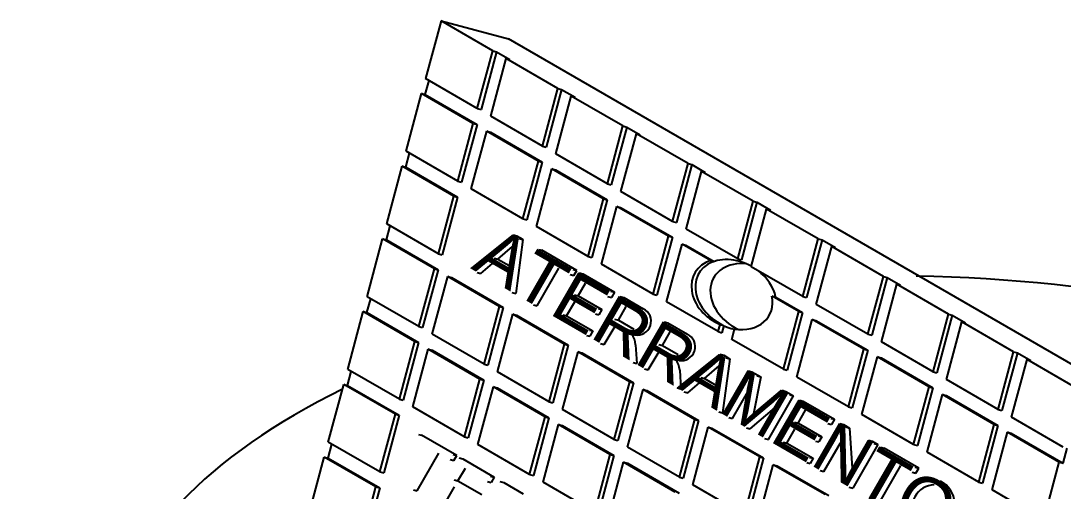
# Model space of a CAD drawing. Header units: millimetres. Extents: x -6620.9 to -6603.9, y -4745 to -4728.
# Drawn here: x -6619.66 to -6615.968, y -4729.624 to -4727.96 of the extents above; entities that cross this region are included whole.
import ezdxf
from ezdxf.enums import TextEntityAlignment as Align

# ---------------------------------------------------------------- set-up
doc = ezdxf.new("R2010")
doc.units = ezdxf.units.MM
doc.header["$LTSCALE"] = 10
doc.layers.add('Termotécnica', color=7, linetype='Continuous')
doc.styles.add('NEWSTYLE1', font='ARIAL.TTF')

msp = doc.modelspace()

# ---------------------------------------------------------------- linework, layer by layer
at = {"layer": 'Termotécnica', "color": 1}
for p, q in [((-6618.1716, -4727.96), (-6618.2263, -4728.1641)), ((-6617.9885, -4728.0656), (-6618.1716, -4727.96)), ((-6618.1716, -4727.96), (-6617.9329, -4728.0239)), ((-6615.6744, -4729.3279), (-6617.9329, -4728.0239)), ((-6618.0432, -4728.2698), (-6617.9885, -4728.0656)), ((-6617.9885, -4728.0656), (-6617.9753, -4728.0692)), ((-6617.9957, -4728.2973), (-6617.941, -4728.0931)), ((-6617.7579, -4728.1988), (-6617.941, -4728.0931)), ((-6617.941, -4728.0931), (-6617.9277, -4728.0966)), ((-6618.0432, -4728.2698), (-6618.2263, -4728.1641)), ((-6618.2952, -4728.4213), (-6618.2405, -4728.2172)), ((-6618.2405, -4728.2172), (-6618.2273, -4728.2207)), ((-6618.0574, -4728.3229), (-6618.2405, -4728.2172)), ((-6617.8126, -4728.403), (-6617.7579, -4728.1988)), ((-6617.7651, -4728.4304), (-6617.7104, -4728.2262)), ((-6617.7579, -4728.1988), (-6617.7447, -4728.2023)), ((-6617.5273, -4728.3319), (-6617.7104, -4728.2262)), ((-6617.7104, -4728.2262), (-6617.6971, -4728.2298)), ((-6618.0432, -4728.2698), (-6618.03, -4728.2734)), ((-6617.8126, -4728.403), (-6617.9957, -4728.2973)), ((-6618.1122, -4728.527), (-6618.0574, -4728.3229)), ((-6618.0574, -4728.3229), (-6618.0442, -4728.3264)), ((-6617.582, -4728.5361), (-6617.5273, -4728.3319)), ((-6617.5273, -4728.3319), (-6617.5141, -4728.3355)), ((-6618.0646, -4728.5545), (-6618.0099, -4728.3503)), ((-6617.8268, -4728.456), (-6618.0099, -4728.3503)), ((-6618.0099, -4728.3503), (-6617.9966, -4728.3539)), ((-6617.5345, -4728.5636), (-6617.4798, -4728.3594)), ((-6617.2967, -4728.4651), (-6617.4798, -4728.3594)), ((-6617.4798, -4728.3594), (-6617.4665, -4728.3629)), ((-6617.8126, -4728.403), (-6617.7994, -4728.4065)), ((-6618.1122, -4728.527), (-6618.2952, -4728.4213)), ((-6617.582, -4728.5361), (-6617.7651, -4728.4304)), ((-6618.3641, -4728.6786), (-6618.3094, -4728.4744)), ((-6618.3094, -4728.4744), (-6618.2962, -4728.4779)), ((-6618.1264, -4728.5801), (-6618.3094, -4728.4744)), ((-6617.8815, -4728.6602), (-6617.8268, -4728.456)), ((-6617.834, -4728.6876), (-6617.7793, -4728.4835)), ((-6617.8268, -4728.456), (-6617.8136, -4728.4596)), ((-6617.5962, -4728.5891), (-6617.7793, -4728.4835)), ((-6617.7793, -4728.4835), (-6617.766, -4728.487)), ((-6617.3514, -4728.6693), (-6617.2967, -4728.4651)), ((-6617.2967, -4728.4651), (-6617.2834, -4728.4686)), ((-6617.3039, -4728.6967), (-6617.2492, -4728.4925)), ((-6617.0661, -4728.5982), (-6617.2492, -4728.4925)), ((-6617.2492, -4728.4925), (-6617.2359, -4728.4961)), ((-6618.1122, -4728.527), (-6618.0989, -4728.5306)), ((-6617.8815, -4728.6602), (-6618.0646, -4728.5545)), ((-6617.582, -4728.5361), (-6617.5688, -4728.5397)), ((-6618.1811, -4728.7842), (-6618.1264, -4728.5801)), ((-6618.1264, -4728.5801), (-6618.1131, -4728.5836)), ((-6617.6509, -4728.7933), (-6617.5962, -4728.5891)), ((-6617.5962, -4728.5891), (-6617.583, -4728.5927)), ((-6617.3514, -4728.6693), (-6617.5345, -4728.5636)), ((-6617.1208, -4728.8024), (-6617.0661, -4728.5982)), ((-6617.0661, -4728.5982), (-6617.0528, -4728.6018)), ((-6617.6034, -4728.8208), (-6617.5487, -4728.6166)), ((-6617.3656, -4728.7223), (-6617.5487, -4728.6166)), ((-6617.5487, -4728.6166), (-6617.5354, -4728.6201)), ((-6617.0732, -4728.8298), (-6617.0185, -4728.6257)), ((-6616.8355, -4728.7314), (-6617.0185, -4728.6257)), ((-6617.0185, -4728.6257), (-6617.0053, -4728.6292)), ((-6617.8815, -4728.6602), (-6617.8683, -4728.6637)), ((-6617.3514, -4728.6693), (-6617.3382, -4728.6728)), ((-6618.1811, -4728.7842), (-6618.3641, -4728.6786)), ((-6617.6509, -4728.7933), (-6617.834, -4728.6876)), ((-6617.1208, -4728.8024), (-6617.3039, -4728.6967)), ((-6618.4331, -4728.9358), (-6618.3784, -4728.7316)), ((-6618.3784, -4728.7316), (-6618.3651, -4728.7351)), ((-6618.1953, -4728.8373), (-6618.3784, -4728.7316)), ((-6617.4203, -4728.9265), (-6617.3656, -4728.7223)), ((-6617.3656, -4728.7223), (-6617.3524, -4728.7258)), ((-6616.8902, -4728.9355), (-6616.8355, -4728.7314)), ((-6616.8355, -4728.7314), (-6616.8222, -4728.7349)), ((-6617.3728, -4728.9539), (-6617.3181, -4728.7497)), ((-6617.2167, -4728.8083), (-6617.3181, -4728.7497)), ((-6617.3181, -4728.7497), (-6617.3048, -4728.7533)), ((-6616.8426, -4728.963), (-6616.7879, -4728.7588)), ((-6616.6049, -4728.8645), (-6616.7879, -4728.7588)), ((-6616.7879, -4728.7588), (-6616.7747, -4728.7624)), ((-6618.1811, -4728.7842), (-6618.1678, -4728.7878)), ((-6617.6509, -4728.7933), (-6617.6377, -4728.7969)), ((-6617.2169, -4728.8082), (-6617.2037, -4728.8117)), ((-6617.1208, -4728.8024), (-6617.1075, -4728.8059)), ((-6618.25, -4729.0415), (-6618.1953, -4728.8373)), ((-6618.1953, -4728.8373), (-6618.182, -4728.8408)), ((-6617.4203, -4728.9265), (-6617.6034, -4728.8208)), ((-6616.8902, -4728.9355), (-6617.0732, -4728.8298)), ((-6618.2025, -4729.0689), (-6618.1477, -4728.8647)), ((-6617.9647, -4728.9704), (-6618.1477, -4728.8647)), ((-6618.1477, -4728.8647), (-6618.1345, -4728.8683)), ((-6616.6596, -4729.0687), (-6616.6049, -4728.8645)), ((-6616.612, -4729.0961), (-6616.5573, -4728.892)), ((-6616.6049, -4728.8645), (-6616.5916, -4728.8681)), ((-6616.3743, -4728.9976), (-6616.5573, -4728.892)), ((-6616.5573, -4728.892), (-6616.5441, -4728.8955)), ((-6617.4203, -4728.9265), (-6617.4071, -4728.93)), ((-6618.25, -4729.0415), (-6618.4331, -4728.9358)), ((-6617.1897, -4729.0596), (-6617.3728, -4728.9539)), ((-6616.9996, -4728.9337), (-6616.9861, -4728.9373)), ((-6616.9044, -4728.9886), (-6616.9994, -4728.9337)), ((-6616.8902, -4728.9355), (-6616.8769, -4728.9391)), ((-6616.6596, -4729.0687), (-6616.8426, -4728.963)), ((-6618.502, -4729.193), (-6618.4473, -4728.9888)), ((-6618.4473, -4728.9888), (-6618.434, -4728.9924)), ((-6618.2642, -4729.0945), (-6618.4473, -4728.9888)), ((-6618.0194, -4729.1746), (-6617.9647, -4728.9704)), ((-6617.9718, -4729.2021), (-6617.9171, -4728.9979)), ((-6617.9647, -4728.9704), (-6617.9514, -4728.974)), ((-6617.7341, -4729.1036), (-6617.9171, -4728.9979)), ((-6617.9171, -4728.9979), (-6617.9039, -4729.0014)), ((-6616.9591, -4729.1928), (-6616.9044, -4728.9886)), ((-6616.9044, -4728.9886), (-6616.8911, -4728.9921)), ((-6616.429, -4729.2018), (-6616.3743, -4728.9976)), ((-6616.3743, -4728.9976), (-6616.361, -4729.0012)), ((-6618.25, -4729.0415), (-6618.2367, -4729.045)), ((-6617.1897, -4729.0596), (-6617.1829, -4729.0343)), ((-6617.183, -4729.0343), (-6617.1716, -4729.0374)), ((-6616.9116, -4729.2202), (-6616.8568, -4729.016)), ((-6616.6738, -4729.1217), (-6616.8568, -4729.016)), ((-6616.8568, -4729.016), (-6616.8436, -4729.0196)), ((-6616.3814, -4729.2293), (-6616.3267, -4729.0251)), ((-6616.1436, -4729.1308), (-6616.3267, -4729.0251)), ((-6616.3267, -4729.0251), (-6616.3135, -4729.0286)), ((-6618.0194, -4729.1746), (-6618.2025, -4729.0689)), ((-6617.1897, -4729.0596), (-6617.1765, -4729.0632)), ((-6617.1422, -4729.0871), (-6617.1324, -4729.0504)), ((-6616.6596, -4729.0687), (-6616.6463, -4729.0722)), ((-6618.3189, -4729.2987), (-6618.2642, -4729.0945)), ((-6618.2642, -4729.0945), (-6618.251, -4729.098)), ((-6617.7888, -4729.3077), (-6617.7341, -4729.1036)), ((-6617.7341, -4729.1036), (-6617.7208, -4729.1071)), ((-6616.9591, -4729.1928), (-6617.1422, -4729.0871)), ((-6616.429, -4729.2018), (-6616.612, -4729.0961)), ((-6618.2714, -4729.3261), (-6618.2167, -4729.1219)), ((-6618.0336, -4729.2276), (-6618.2167, -4729.1219)), ((-6618.2167, -4729.1219), (-6618.2034, -4729.1255)), ((-6617.7412, -4729.3352), (-6617.6865, -4729.131)), ((-6617.5035, -4729.2367), (-6617.6865, -4729.131)), ((-6617.6865, -4729.131), (-6617.6733, -4729.1346)), ((-6616.7285, -4729.3259), (-6616.6738, -4729.1217)), ((-6616.6809, -4729.3533), (-6616.6262, -4729.1492)), ((-6616.6738, -4729.1217), (-6616.6605, -4729.1253)), ((-6616.4432, -4729.2549), (-6616.6262, -4729.1492)), ((-6616.6262, -4729.1492), (-6616.613, -4729.1527)), ((-6616.1984, -4729.335), (-6616.1436, -4729.1308)), ((-6616.1436, -4729.1308), (-6616.1304, -4729.1343)), ((-6618.0194, -4729.1746), (-6618.0061, -4729.1782)), ((-6616.1508, -4729.3624), (-6616.0961, -4729.1582)), ((-6615.913, -4729.2639), (-6616.0961, -4729.1582)), ((-6616.0961, -4729.1582), (-6616.0828, -4729.1618)), ((-6618.3189, -4729.2987), (-6618.502, -4729.193)), ((-6617.7888, -4729.3077), (-6617.9718, -4729.2021)), ((-6616.9591, -4729.1928), (-6616.9458, -4729.1963)), ((-6616.7285, -4729.3259), (-6616.9116, -4729.2202)), ((-6616.429, -4729.2018), (-6616.4157, -4729.2054)), ((-6618.5709, -4729.4502), (-6618.5162, -4729.246)), ((-6618.5162, -4729.246), (-6618.5029, -4729.2496)), ((-6618.3331, -4729.3517), (-6618.5162, -4729.246)), ((-6618.0883, -4729.4318), (-6618.0336, -4729.2276)), ((-6618.0408, -4729.4593), (-6617.9861, -4729.2551)), ((-6618.0336, -4729.2276), (-6618.0203, -4729.2312)), ((-6617.803, -4729.3608), (-6617.9861, -4729.2551)), ((-6617.9861, -4729.2551), (-6617.9728, -4729.2586)), ((-6617.5582, -4729.4409), (-6617.5035, -4729.2367)), ((-6617.5035, -4729.2367), (-6617.4902, -4729.2403)), ((-6616.4979, -4729.459), (-6616.4432, -4729.2549)), ((-6616.4432, -4729.2549), (-6616.4299, -4729.2584)), ((-6616.1984, -4729.335), (-6616.3814, -4729.2293)), ((-6618.3189, -4729.2987), (-6618.3057, -4729.3022)), ((-6617.5106, -4729.4683), (-6617.4559, -4729.2642)), ((-6617.2728, -4729.3699), (-6617.4559, -4729.2642)), ((-6617.4559, -4729.2642), (-6617.4427, -4729.2677)), ((-6616.4503, -4729.4865), (-6616.3956, -4729.2823)), ((-6616.2126, -4729.388), (-6616.3956, -4729.2823)), ((-6616.3956, -4729.2823), (-6616.3824, -4729.2859)), ((-6618.0883, -4729.4318), (-6618.2714, -4729.3261)), ((-6617.7888, -4729.3077), (-6617.7755, -4729.3113)), ((-6617.5582, -4729.4409), (-6617.7412, -4729.3352)), ((-6616.7285, -4729.3259), (-6616.7152, -4729.3294)), ((-6616.1984, -4729.335), (-6616.1851, -4729.3385)), ((-6618.3878, -4729.5559), (-6618.3331, -4729.3517)), ((-6618.3331, -4729.3517), (-6618.3199, -4729.3553)), ((-6617.8577, -4729.565), (-6617.803, -4729.3608)), ((-6617.803, -4729.3608), (-6617.7897, -4729.3643)), ((-6617.3276, -4729.574), (-6617.2728, -4729.3699)), ((-6617.2728, -4729.3699), (-6617.2596, -4729.3734)), ((-6616.4979, -4729.459), (-6616.6809, -4729.3533)), ((-6615.9677, -4729.4681), (-6616.1508, -4729.3624)), ((-6617.8101, -4729.5924), (-6617.7554, -4729.3882)), ((-6617.5724, -4729.4939), (-6617.7554, -4729.3882)), ((-6617.7554, -4729.3882), (-6617.7422, -4729.3918)), ((-6617.28, -4729.6015), (-6617.2253, -4729.3973)), ((-6617.0422, -4729.503), (-6617.2253, -4729.3973)), ((-6617.2253, -4729.3973), (-6617.212, -4729.4009)), ((-6616.2673, -4729.5922), (-6616.2126, -4729.388)), ((-6616.2126, -4729.388), (-6616.1993, -4729.3916)), ((-6618.0883, -4729.4318), (-6618.0751, -4729.4354)), ((-6617.5582, -4729.4409), (-6617.5449, -4729.4444)), ((-6616.2197, -4729.6196), (-6616.165, -4729.4155)), ((-6615.982, -4729.5211), (-6616.165, -4729.4155)), ((-6616.165, -4729.4155), (-6616.1518, -4729.419)), ((-6618.3878, -4729.5559), (-6618.5709, -4729.4502)), ((-6617.8577, -4729.565), (-6618.0408, -4729.4593)), ((-6617.3276, -4729.574), (-6617.5106, -4729.4683)), ((-6616.4979, -4729.459), (-6616.4846, -4729.4626)), ((-6615.9687, -4729.5247), (-6615.9545, -4729.4717)), ((-6618.6398, -4729.7074), (-6618.5851, -4729.5032)), ((-6618.5851, -4729.5032), (-6618.5719, -4729.5068)), ((-6618.402, -4729.6089), (-6618.5851, -4729.5032)), ((-6617.6271, -4729.6981), (-6617.5724, -4729.4939)), ((-6617.5795, -4729.7256), (-6617.5248, -4729.5214)), ((-6617.5724, -4729.4939), (-6617.5591, -4729.4975)), ((-6617.3418, -4729.6271), (-6617.5248, -4729.5214)), ((-6617.5248, -4729.5214), (-6617.5116, -4729.5249)), ((-6617.0969, -4729.7072), (-6617.0422, -4729.503)), ((-6617.0422, -4729.503), (-6617.029, -4729.5065)), ((-6616.2673, -4729.5922), (-6616.4503, -4729.4865)), ((-6616.0367, -4729.7253), (-6615.982, -4729.5211)), ((-6616.0367, -4729.7253), (-6615.982, -4729.5211)), ((-6615.982, -4729.5211), (-6615.9687, -4729.5247)), ((-6615.982, -4729.5211), (-6615.9687, -4729.5247)), ((-6618.3878, -4729.5559), (-6618.3746, -4729.5594)), ((-6617.0494, -4729.7346), (-6616.9947, -4729.5304)), ((-6616.8116, -4729.6361), (-6616.9947, -4729.5304)), ((-6616.9947, -4729.5304), (-6616.9814, -4729.534)), ((-6617.8577, -4729.565), (-6617.8444, -4729.5685)), ((-6617.6271, -4729.6981), (-6617.8101, -4729.5924)), ((-6617.3276, -4729.574), (-6617.3143, -4729.5776)), ((-6616.2673, -4729.5922), (-6616.254, -4729.5957)), ((-6618.4568, -4729.8131), (-6618.402, -4729.6089)), ((-6618.402, -4729.6089), (-6618.3888, -4729.6125)), ((-6617.0969, -4729.7072), (-6617.28, -4729.6015)), ((-6616.0367, -4729.7253), (-6616.2197, -4729.6196))]:
    msp.add_line(p, q, dxfattribs=at)
at = {"layer": 'Termotécnica', "color": 2}
for p, q in [((-6617.9753, -4728.0692), (-6618.03, -4728.2734)), ((-6617.9753, -4728.0692), (-6617.9277, -4728.0966)), ((-6618.2273, -4728.2207), (-6618.214, -4728.1712)), ((-6618.2273, -4728.2207), (-6618.0442, -4728.3264)), ((-6617.7447, -4728.2023), (-6617.7994, -4728.4065)), ((-6617.7447, -4728.2023), (-6617.6971, -4728.2298)), ((-6618.0442, -4728.3264), (-6618.0989, -4728.5306)), ((-6617.5141, -4728.3355), (-6617.5688, -4728.5397)), ((-6617.5141, -4728.3355), (-6617.4665, -4728.3629)), ((-6617.9966, -4728.3539), (-6617.8136, -4728.4596)), ((-6618.2962, -4728.4779), (-6618.2829, -4728.4284)), ((-6618.2962, -4728.4779), (-6618.1131, -4728.5836)), ((-6617.8136, -4728.4596), (-6617.8683, -4728.6637)), ((-6617.766, -4728.487), (-6617.583, -4728.5927)), ((-6617.2834, -4728.4686), (-6617.3382, -4728.6728)), ((-6617.2834, -4728.4686), (-6617.2359, -4728.4961)), ((-6618.1131, -4728.5836), (-6618.1678, -4728.7878)), ((-6617.583, -4728.5927), (-6617.6377, -4728.7969)), ((-6617.5354, -4728.6201), (-6617.3524, -4728.7258)), ((-6617.0528, -4728.6018), (-6617.1075, -4728.8059)), ((-6617.0528, -4728.6018), (-6617.0053, -4728.6292)), ((-6618.3651, -4728.7351), (-6618.3518, -4728.6857)), ((-6618.3651, -4728.7351), (-6618.182, -4728.8408)), ((-6617.9161, -4728.7172), (-6617.9029, -4728.7207)), ((-6617.8813, -4728.7333), (-6617.9069, -4728.9242)), ((-6617.9029, -4728.7207), (-6617.8819, -4728.7328)), ((-6617.8945, -4728.7297), (-6617.8813, -4728.7333)), ((-6617.3524, -4728.7258), (-6617.4071, -4728.93)), ((-6616.8222, -4728.7349), (-6616.8769, -4728.9391)), ((-6616.8222, -4728.7349), (-6616.7747, -4728.7624)), ((-6617.9705, -4728.8031), (-6617.9187, -4728.7578)), ((-6617.8261, -4728.7688), (-6617.815, -4728.7718)), ((-6617.6908, -4728.8432), (-6617.815, -4728.7718)), ((-6617.3048, -4728.7533), (-6617.2039, -4728.8116)), ((-6618.0302, -4728.8534), (-6617.9889, -4728.8186)), ((-6617.9838, -4728.7996), (-6617.9705, -4728.8031)), ((-6617.9705, -4728.8031), (-6617.9306, -4728.8261)), ((-6618.182, -4728.8408), (-6618.2367, -4729.045)), ((-6618.0434, -4728.8498), (-6618.0302, -4728.8534)), ((-6617.8309, -4728.9682), (-6617.7546, -4728.8349)), ((-6617.7142, -4728.8574), (-6617.7009, -4728.8609)), ((-6617.7038, -4728.8393), (-6617.6908, -4728.8432)), ((-6617.7009, -4728.8609), (-6617.6908, -4728.8432)), ((-6617.6823, -4728.8519), (-6617.669, -4728.8554)), ((-6617.669, -4728.8554), (-6617.5577, -4728.9194)), ((-6618.1345, -4728.8683), (-6617.9514, -4728.974)), ((-6617.6865, -4728.933), (-6617.6602, -4728.8876)), ((-6616.5916, -4728.8681), (-6616.6463, -4729.0722)), ((-6616.5916, -4728.8681), (-6616.5441, -4728.8955)), ((-6617.9203, -4728.9206), (-6617.9069, -4728.9242)), ((-6617.6997, -4728.9295), (-6617.6865, -4728.933)), ((-6617.571, -4728.9163), (-6617.5577, -4728.9194)), ((-6617.5577, -4728.9194), (-6617.5683, -4728.9382)), ((-6618.434, -4728.9924), (-6618.4208, -4728.9429)), ((-6617.8441, -4728.9647), (-6617.8309, -4728.9682)), ((-6617.7268, -4729.0036), (-6617.6982, -4728.9541)), ((-6617.6865, -4728.933), (-6617.6023, -4728.9814)), ((-6617.5816, -4728.9347), (-6617.5683, -4728.9382)), ((-6617.538, -4728.9353), (-6617.5247, -4728.9389)), ((-6617.5247, -4728.9389), (-6617.4553, -4728.9787)), ((-6616.9861, -4728.9373), (-6616.8911, -4728.9921)), ((-6618.434, -4728.9924), (-6618.251, -4729.098)), ((-6617.9514, -4728.974), (-6618.0061, -4729.1782)), ((-6617.9039, -4729.0014), (-6617.7208, -4729.1071)), ((-6617.7401, -4729), (-6617.7268, -4729.0036)), ((-6617.7268, -4729.0036), (-6617.6336, -4729.0571)), ((-6617.6246, -4728.9967), (-6617.6126, -4728.9995)), ((-6617.6143, -4728.9786), (-6617.6023, -4728.9814)), ((-6617.6023, -4728.9814), (-6617.6126, -4728.9995)), ((-6617.5436, -4729.0184), (-6617.5157, -4728.9705)), ((-6616.8911, -4728.9921), (-6616.9458, -4729.1963)), ((-6616.361, -4729.0012), (-6616.4157, -4729.2054)), ((-6616.361, -4729.0012), (-6616.3135, -4729.0286)), ((-6617.5939, -4729.1049), (-6617.5545, -4729.04)), ((-6617.5569, -4729.0149), (-6617.5436, -4729.0184)), ((-6617.5436, -4729.0184), (-6617.4883, -4729.0502)), ((-6617.3819, -4729.0253), (-6617.3686, -4729.0289)), ((-6617.3686, -4729.0289), (-6617.2992, -4729.0687)), ((-6617.1698, -4729.0383), (-6617.1765, -4729.0632)), ((-6616.8436, -4729.0196), (-6616.6605, -4729.1253)), ((-6617.6561, -4729.073), (-6617.6442, -4729.0758)), ((-6617.6458, -4729.0548), (-6617.6336, -4729.0571)), ((-6617.6336, -4729.0571), (-6617.6442, -4729.0758)), ((-6617.3875, -4729.1085), (-6617.3597, -4729.0607)), ((-6618.251, -4729.098), (-6618.3057, -4729.3022)), ((-6617.7208, -4729.1071), (-6617.7755, -4729.3113)), ((-6617.6072, -4729.1013), (-6617.5939, -4729.1049)), ((-6617.4824, -4729.1057), (-6617.4781, -4729.1718)), ((-6617.4008, -4729.1049), (-6617.3875, -4729.1085)), ((-6617.3875, -4729.1085), (-6617.3322, -4729.1402)), ((-6618.2034, -4729.1255), (-6618.0203, -4729.2312)), ((-6617.6733, -4729.1346), (-6617.4902, -4729.2403)), ((-6617.4378, -4729.1949), (-6617.3985, -4729.13)), ((-6617.1838, -4729.1396), (-6617.1705, -4729.1431)), ((-6617.1705, -4729.1431), (-6617.1496, -4729.1552)), ((-6617.1622, -4729.1522), (-6617.1489, -4729.1557)), ((-6616.6605, -4729.1253), (-6616.7152, -4729.3294)), ((-6616.613, -4729.1527), (-6616.4299, -4729.2584)), ((-6616.1304, -4729.1343), (-6616.1851, -4729.3385)), ((-6616.1304, -4729.1343), (-6616.0828, -4729.1618)), ((-6617.4913, -4729.1682), (-6617.4781, -4729.1718)), ((-6617.2382, -4729.2255), (-6617.1863, -4729.1802)), ((-6617.1489, -4729.1557), (-6617.1745, -4729.3467)), ((-6618.5029, -4729.2496), (-6618.4897, -4729.2001)), ((-6617.4511, -4729.1914), (-6617.4378, -4729.1949)), ((-6617.3263, -4729.1957), (-6617.322, -4729.2618)), ((-6617.2514, -4729.222), (-6617.2382, -4729.2255)), ((-6617.2382, -4729.2255), (-6617.1983, -4729.2486)), ((-6617.0836, -4729.1979), (-6617.0703, -4729.2015)), ((-6617.0703, -4729.2015), (-6617.0393, -4729.2195)), ((-6617.0393, -4729.2195), (-6617.0658, -4729.3561)), ((-6617.0533, -4729.2157), (-6617.0393, -4729.2195)), ((-6618.5029, -4729.2496), (-6618.3199, -4729.3553)), ((-6618.0203, -4729.2312), (-6618.0751, -4729.4354)), ((-6617.9728, -4729.2586), (-6617.7897, -4729.3643)), ((-6617.4902, -4729.2403), (-6617.5449, -4729.4444)), ((-6617.3352, -4729.2583), (-6617.322, -4729.2618)), ((-6617.2978, -4729.2758), (-6617.2565, -4729.2411)), ((-6616.4299, -4729.2584), (-6616.4846, -4729.4626)), ((-6617.4427, -4729.2677), (-6617.2596, -4729.3734)), ((-6617.3111, -4729.2723), (-6617.2978, -4729.2758)), ((-6617.1396, -4729.3671), (-6617.085, -4729.2723)), ((-6617.0121, -4729.4407), (-6616.9232, -4729.2862)), ((-6616.9635, -4729.2672), (-6616.9502, -4729.2708)), ((-6616.9502, -4729.2708), (-6616.9232, -4729.2862)), ((-6616.9365, -4729.2829), (-6616.9232, -4729.2862)), ((-6616.3824, -4729.2859), (-6616.1993, -4729.3916)), ((-6617.0763, -4729.4039), (-6616.9891, -4729.3292)), ((-6616.9026, -4729.302), (-6616.8894, -4729.3055)), ((-6616.8894, -4729.3055), (-6616.7781, -4729.3695)), ((-6618.3199, -4729.3553), (-6618.3746, -4729.5594)), ((-6617.7897, -4729.3643), (-6617.8444, -4729.5685)), ((-6617.2596, -4729.3734), (-6617.3143, -4729.5776)), ((-6617.1879, -4729.3431), (-6617.1745, -4729.3467)), ((-6617.1528, -4729.3635), (-6617.1396, -4729.3671)), ((-6616.9068, -4729.3831), (-6616.8805, -4729.3377)), ((-6616.7913, -4729.3664), (-6616.7781, -4729.3695)), ((-6616.7781, -4729.3695), (-6616.7886, -4729.3883)), ((-6617.7422, -4729.3918), (-6617.5591, -4729.4975)), ((-6617.212, -4729.4009), (-6617.029, -4729.5065)), ((-6617.0896, -4729.4004), (-6617.0763, -4729.4039)), ((-6616.9472, -4729.4537), (-6616.9187, -4729.4045)), ((-6616.9201, -4729.3796), (-6616.9068, -4729.3831)), ((-6616.9068, -4729.3831), (-6616.8226, -4729.4315)), ((-6616.8019, -4729.3848), (-6616.7886, -4729.3883)), ((-6616.7593, -4729.3847), (-6616.746, -4729.3883)), ((-6616.746, -4729.3883), (-6616.7244, -4729.4007)), ((-6616.7384, -4729.3969), (-6616.7244, -4729.4007)), ((-6616.7244, -4729.4007), (-6616.7152, -4729.5425)), ((-6616.1993, -4729.3916), (-6616.254, -4729.5957)), ((-6618.2513, -4729.4234), (-6618.2403, -4729.4263)), ((-6618.116, -4729.4977), (-6618.2403, -4729.4263)), ((-6617.0254, -4729.4372), (-6617.0121, -4729.4407)), ((-6616.845, -4729.4468), (-6616.833, -4729.4496)), ((-6616.8346, -4729.4287), (-6616.8226, -4729.4315)), ((-6616.8226, -4729.4315), (-6616.833, -4729.4496)), ((-6616.6574, -4729.444), (-6616.6441, -4729.4476)), ((-6616.6441, -4729.4476), (-6616.6246, -4729.4587)), ((-6616.1518, -4729.419), (-6615.9687, -4729.5247)), ((-6618.5719, -4729.5068), (-6618.5586, -4729.4573)), ((-6616.9604, -4729.4501), (-6616.9472, -4729.4537)), ((-6616.9472, -4729.4537), (-6616.8539, -4729.5072)), ((-6616.8156, -4729.5541), (-6616.7573, -4729.4528)), ((-6616.6246, -4729.4587), (-6616.7134, -4729.6131)), ((-6616.638, -4729.4549), (-6616.6253, -4729.4583)), ((-6616.615, -4729.4684), (-6616.6017, -4729.4719)), ((-6616.4795, -4729.5421), (-6616.6017, -4729.4719)), ((-6618.5719, -4729.5068), (-6618.3888, -4729.6125)), ((-6618.2561, -4729.6228), (-6618.1798, -4729.4894)), ((-6618.1394, -4729.512), (-6618.1262, -4729.5155)), ((-6618.1291, -4729.4939), (-6618.116, -4729.4977)), ((-6618.1262, -4729.5155), (-6618.116, -4729.4977)), ((-6618.1075, -4729.5064), (-6618.0943, -4729.51)), ((-6618.0943, -4729.51), (-6617.983, -4729.5739)), ((-6617.5591, -4729.4975), (-6617.6138, -4729.7017)), ((-6617.029, -4729.5065), (-6617.0837, -4729.7107)), ((-6616.8661, -4729.5049), (-6616.8539, -4729.5072)), ((-6616.8539, -4729.5072), (-6616.8645, -4729.5259)), ((-6618.1117, -4729.5876), (-6618.0854, -4729.5422)), ((-6617.5116, -4729.5249), (-6617.3285, -4729.6306)), ((-6616.9814, -4729.534), (-6616.7984, -4729.6397)), ((-6616.8765, -4729.5231), (-6616.8645, -4729.5259)), ((-6616.8289, -4729.5505), (-6616.8156, -4729.5541)), ((-6616.6196, -4729.6669), (-6616.5433, -4729.5335)), ((-6616.5032, -4729.5569), (-6616.49, -4729.5604)), ((-6616.4933, -4729.5389), (-6616.4795, -4729.5421)), ((-6616.49, -4729.5604), (-6616.4795, -4729.5421)), ((-6618.125, -4729.584), (-6618.1117, -4729.5876)), ((-6618.1117, -4729.5876), (-6618.0276, -4729.6359)), ((-6618.0068, -4729.5892), (-6617.9936, -4729.5928)), ((-6617.9963, -4729.5708), (-6617.983, -4729.5739)), ((-6617.983, -4729.5739), (-6617.9936, -4729.5928)), ((-6617.963, -4729.5898), (-6617.9497, -4729.5933)), ((-6617.9497, -4729.5933), (-6617.8802, -4729.6331)), ((-6618.3888, -4729.6125), (-6618.4435, -4729.8167)), ((-6618.2694, -4729.6192), (-6618.2561, -4729.6228)), ((-6618.1521, -4729.6581), (-6618.1235, -4729.6087)), ((-6616.7267, -4729.6095), (-6616.7134, -4729.6131))]:
    msp.add_line(p, q, dxfattribs=at)
for centre, radius, start, end in [((-6617.4767, -4729.0228), 0.0491, 259.1915, 64.1117), ((-6617.5541, -4729.1119), 0.072, 4.9341, 37.4461), ((-6617.3206, -4729.1129), 0.0491, 259.1915, 64.1117), ((-6617.398, -4729.2019), 0.072, 4.9341, 37.4461), ((-6616.4449, -4729.6697), 0.0924, 241.6126, 62.5864), ((-6616.4216, -4729.6828), 0.0817, 92.1931, 210.7992)]:
    msp.add_arc(centre, radius, start, end, dxfattribs=at)
at = {"layer": 'Termotécnica', "color": 1}
msp.add_ellipse((-6617.1475, -4728.9248), major_axis=(-0.1246, 0.074), ratio=0.786916, start_param=5.678962, end_param=8.029724, dxfattribs=at)
at = {"layer": 'Termotécnica', "color": 2}
for centre, start_param, end_param in [((-6617.1276, -4728.9301), 4.73503, 8.230296), ((-6617.0745, -4728.9444), 5.225948, 7.95929), ((-6617.1276, -4728.9301), 3.73592, 4.549667), ((-6617.1408, -4728.9266), 2.044737, 3.732965)]:
    msp.add_ellipse(centre, major_axis=(-0.1313, 0.0758), ratio=0.763001, start_param=start_param, end_param=end_param, dxfattribs=at)
at = {"layer": 'Termotécnica', "color": 3}
msp.add_ellipse((-6616.5729, -4730.2938), major_axis=(-2.8083, 0), ratio=0.509483, start_param=5.478557, end_param=10.965593, dxfattribs=at)

# ---------------------------------------------------------------- texts
at = {"layer": 'Termotécnica', "color": 3, "style": 'NEWSTYLE1'}
msp.add_text('ATERRAMENTO', height=0.178439, rotation=330, dxfattribs=at).set_placement((-6617.1971, -4729.2352), align=Align.MIDDLE)

doc.saveas('drawing.dxf')
